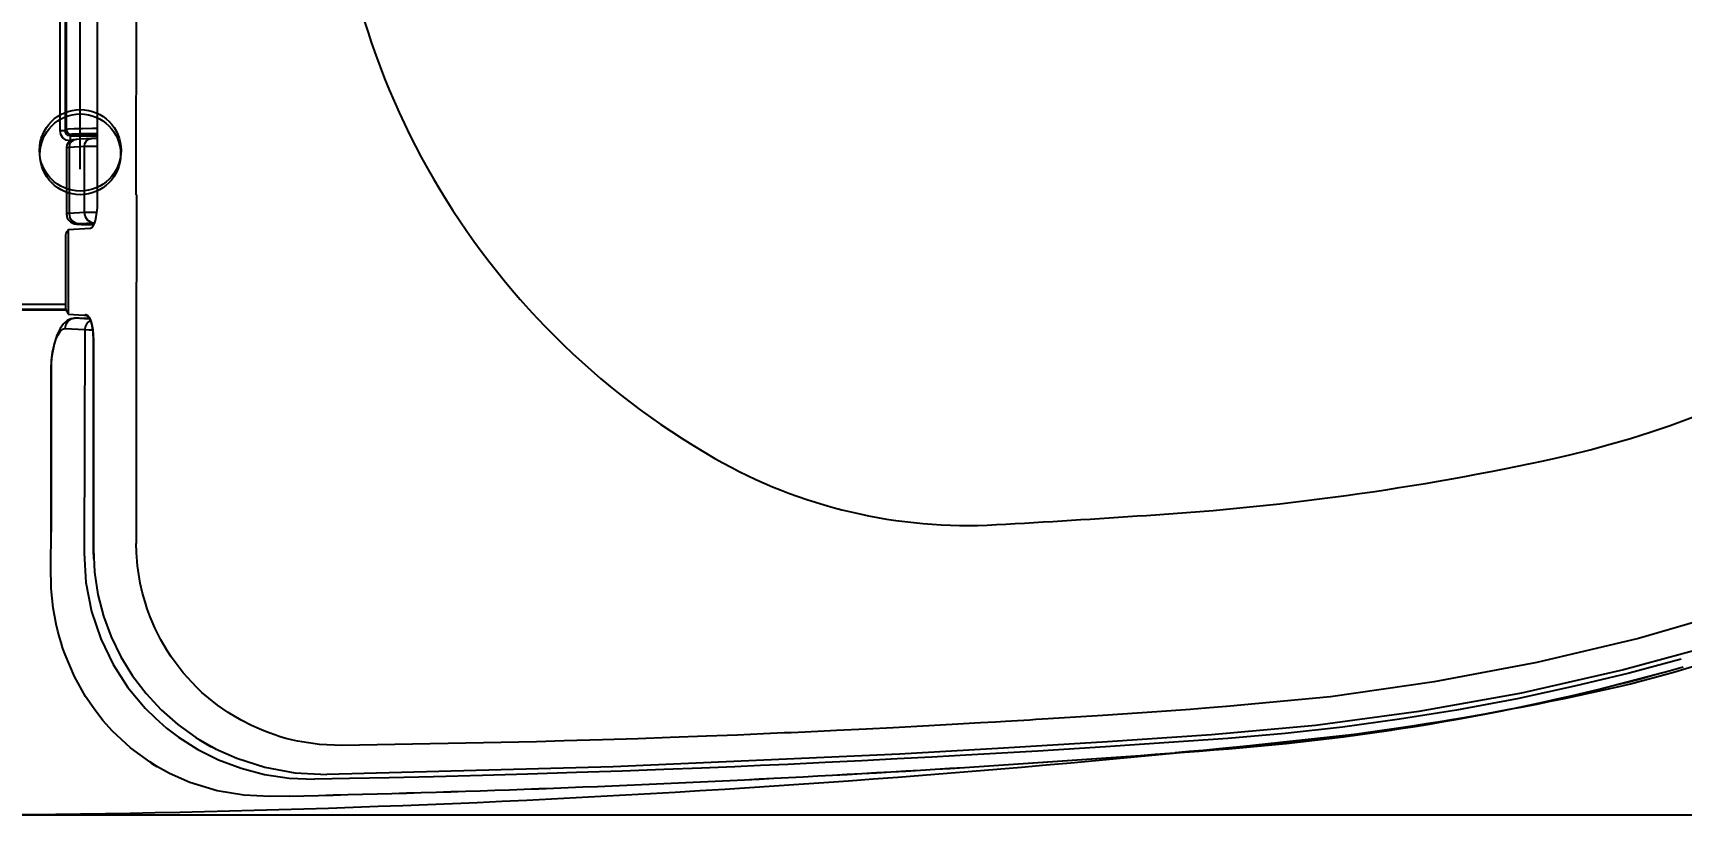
# Model space of a CAD drawing. Extents: x 3169 to 5839, y -9 to 2238.
# Drawn here: x 3646.5 to 3969.9, y 1404 to 1557.4 of the extents above; entities that cross this region are included whole.
import ezdxf

# ---------------------------------------------------------------- set-up
doc = ezdxf.new("R2010")
doc.units = 0
doc.header["$LTSCALE"] = 20
doc.header["$MEASUREMENT"] = 0
doc.layers.get('0').update_dxf_attribs({"linetype": 'CONTINUOUS'})
doc.layers.get('DEFPOINTS').update_dxf_attribs({"linetype": 'CONTINUOUS'})
doc.layers.add('1', color=1, linetype='CONTINUOUS')
doc.styles.get("Standard").update_dxf_attribs({"font": 'NanumGothic.ttf'})
doc.dimstyles.get("Standard").update_dxf_attribs({"dimtxt": 2.7, "dimasz": 2, "dimexe": 2, "dimexo": 1, "dimgap": 1.5, "dimtad": 1, "dimlfac": 10, "dimzin": 0, "dimdsep": 46, "dimtxsty": 'Standard', "dimcen": 0, "dimclrt": 2, "dimadec": 0, "dimazin": 0, "dimtfac": 1, "dimtofl": 0, "dimtmove": 0, "dimatfit": 3, "dimfxl": 0, "dimtolj": 1, "dimtzin": 0, "dimarcsym": 0})

# ---------------------------------------------------------------- blocks, each defined once
blk = doc.blocks.new('*D30')
at = {"color": 3, "lineweight": -2}
for p, q in [((3655.78, 1530.7), (3655.78, 1867.71)), ((4125.37, 1609.02), (4125.37, 1867.71)), ((3675.78, 1857.71), (4105.37, 1857.71))]:
    blk.add_line(p, q, dxfattribs=at)
at = {"color": 3}
for points in [[(3675.78, 1861.04), (3675.78, 1854.37), (3655.78, 1857.71)], [(4105.37, 1861.04), (4105.37, 1854.37), (4125.37, 1857.71)]]:
    blk.add_solid(points, dxfattribs=at)
at = {"layer": 'DEFPOINTS', "color": 0}
for p in [(4125.37, 1857.71), (4125.37, 1604.02), (3655.78, 1525.7)]:
    blk.add_point(p, dxfattribs=at)
at = {"color": 2, "insert": (3890.57, 1882.71), "char_height": 30, "attachment_point": 5}
blk.add_mtext('\\A1;470', dxfattribs=at)
blk = doc.blocks.new('2E12E')
at = {"color": 2}
for p, q in [((6815.43, 996.12), (6815.43, 1155.87)), ((6808.08, 1010.24), (6808.08, 1141.74)), ((6809.08, 1141.74), (6809.08, 1010.24)), ((6809.33, 1010.5), (6809.33, 1141.49)), ((6810.08, 1009.24), (6810.33, 1009.5)), ((6810.08, 1009.24), (6815.43, 1009.24)), ((6809.33, 1007), (6809.33, 993.82)), ((6809.85, 1006.99), (6812.86, 1007.17)), ((6809.85, 1006.99), (6809.85, 993.99)), ((6814.21, 1008.67), (6811.19, 1008.49)), ((6812.86, 994.17), (6812.86, 1007.17)), ((6812.86, 994.17), (6809.85, 993.99)), ((6809.69, 990.86), (6814.04, 991.12)), ((6809.69, 990.86), (6809.69, 974.22)), ((6811.77, 991.99), (6814.78, 992.17)), ((6809.15, 989.6), (6809.15, 975.48)), ((6780.79, 976.17), (6809.15, 976.17)), ((6809.23, 975.17), (6780.79, 975.17)), ((6809.28, 974.98), (6787.18, 974.98)), ((6809.69, 974.22), (6812.84, 974.04)), ((6811.32, 973.43), (6810.92, 973.43)), ((6811.39, 973.43), (6810.96, 973.43)), ((6806.3, 963.44), (6806.3, 931.43)), ((6853.02, 879.66), (6853.02, 879.66))]:
    blk.add_line(p, q, dxfattribs=at)
for points in [[(6823.05, 997.63), (6823.09, 1036.81), (6823.1, 1075.99)], [(7130.33, 908.62), (7114.88, 904.41), (7094.92, 899.87), (7074.77, 896.22), (7054.47, 893.51), (7034.08, 891.68), (7013.67, 890.31), (6993.26, 889.03), (6972.84, 887.88), (6916.66, 885.41), (6860.43, 883.9)], [(7133.64, 915.14), (7117.88, 910.6), (7097.9, 905.87), (7077.73, 902.04), (7057.41, 899.16), (7037, 897.21)], [(6808.08, 1010.24), (6808.45, 1010.24), (6808.78, 1010.24), (6808.99, 1010.24), (6809.08, 1010.24)], [(6810.08, 1008.24), (6809.31, 1008.39), (6808.66, 1008.83), (6808.23, 1009.48), (6808.08, 1010.24)], [(6809.33, 1010.5), (6809.08, 1010.24)], [(6810.08, 1009.24), (6809.69, 1009.32), (6809.37, 1009.53), (6809.15, 1009.86), (6809.08, 1010.24)], [(6815.42, 1010.68), (6814.43, 1010.66), (6812.49, 1010.63), (6810.88, 1010.59), (6809.77, 1010.55), (6809.33, 1010.5)], [(6810.33, 1009.5), (6809.95, 1009.57), (6809.62, 1009.79), (6809.41, 1010.11), (6809.33, 1010.5)], [(6810.08, 1009.24), (6810.08, 1009.16), (6810.08, 1008.94), (6810.08, 1008.62), (6810.08, 1008.24)], [(6811.2, 1008.49), (6810.93, 1008.47), (6810.66, 1008.44), (6810.46, 1008.4), (6810.27, 1008.33), (6810.01, 1008.2), (6809.69, 1007.91), (6809.43, 1007.48), (6809.33, 1006.94), (6809.33, 1006.93)], [(6809.33, 1006.93), (6809.85, 1006.99)], [(6811.29, 1008.49), (6810.74, 1008.38), (6810.27, 1008.05), (6809.96, 1007.57), (6809.85, 1006.99)], [(6812.86, 1007.17), (6812.97, 1007.75), (6813.28, 1008.24), (6813.75, 1008.56), (6814.3, 1008.67)], [(6812.86, 1007.17), (6813.66, 1007.2), (6814, 1007.2), (6814.19, 1007.21), (6815.33, 1007.22), (6815.44, 1007.22)], [(6815.42, 1008.71), (6815.3, 1008.71), (6814.7, 1008.69), (6814.3, 1008.67)], [(6823.06, 997.63), (6823.04, 963.43), (6823.02, 929.24)], [(6809.33, 993.94), (6809.33, 993.86), (6809.49, 993.14), (6809.79, 992.65), (6810.15, 992.32), (6810.48, 992.12), (6810.74, 992.02), (6810.91, 991.97), (6811.07, 991.94), (6811.28, 991.91), (6811.64, 991.88), (6812.32, 991.85), (6812.74, 991.84)], [(6809.85, 993.99), (6810, 993.23), (6810.42, 992.58), (6811.04, 992.14), (6811.77, 991.99)], [(6815.28, 994.21), (6814.47, 994.2), (6813.52, 994.19), (6812.86, 994.17)], [(6812.84, 974.04), (6813.16, 974.17), (6813.48, 974.05), (6813.8, 973.67), (6814.08, 973.05), (6814.31, 972.23), (6814.49, 971.25), (6814.6, 970.17), (6814.63, 969.04)], [(6812.84, 974.04), (6813.29, 973.97), (6813.68, 973.63), (6814, 973.07), (6814.24, 972.36), (6814.53, 970.7), (6814.59, 968.98)], [(6810.9, 973.42), (6810.18, 973.32), (6809.47, 972.99), (6808.79, 972.36), (6808.13, 971.42), (6807.48, 970.1), (6806.9, 968.34), (6806.48, 966.08), (6806.35, 964.76), (6806.31, 963.34)], [(6806.34, 963.43), (6806.41, 965.18), (6806.62, 966.77), (6806.92, 968.14), (6807.28, 969.26), (6807.69, 970.14), (6808.12, 970.83), (6808.57, 971.29), (6809.04, 971.43)], [(6810.96, 973.43), (6810.23, 973.27), (6809.61, 972.84), (6809.19, 972.19), (6809.04, 971.43)], [(6809.04, 971.43), (6812.97, 971.19)], [(6810.93, 973.43), (6810.96, 973.43)], [(6813.89, 973.25), (6810.96, 973.43)], [(6811.51, 973.42), (6811.3, 973.42)], [(6812.97, 971.19), (6812.81, 927.34)], [(6812.97, 971.19), (6813.77, 971.17), (6814.4, 971.16)], [(6814.59, 969.06), (6814.59, 964.54), (6814.59, 958.92), (6814.59, 952.43), (6814.59, 945.09), (6814.59, 936.87), (6814.59, 928.06)], [(6814.59, 969.04), (6814.59, 969.04), (6814.63, 969.04)], [(6814.63, 969.04), (6814.64, 967.5), (6814.64, 965.85), (6814.65, 964.09), (6814.65, 962.22), (6814.65, 960.24), (6814.65, 958.15), (6814.65, 956.88), (6814.65, 955.84), (6814.64, 954.25), (6814.64, 952.13), (6814.63, 950.33), (6814.63, 948.84), (6814.63, 947.41), (6814.63, 946.04), (6814.63, 943.88), (6814.63, 941.44), (6814.63, 938.64), (6814.63, 935.23), (6814.63, 931.94), (6814.63, 929.54), (6814.63, 928.04)], [(6806.31, 963.43), (6806.3, 963.43), (6806.31, 963.43)], [(6806.31, 963.43), (6806.34, 963.43)], [(6806.34, 963.43), (6806.34, 931.43)], [(6806.26, 924.79), (6806.34, 931.43)], [(6806.3, 931.43), (6806.3, 931.43), (6806.34, 931.43)], [(6863.4, 889.58), (6859, 889.77), (6854.66, 890.44), (6853.53, 890.7), (6852.42, 890.98), (6851.31, 891.31), (6850.21, 891.66), (6849.13, 892.05), (6848.05, 892.46), (6847.15, 892.84), (6845.66, 893.51), (6843.61, 894.55), (6841.08, 896.05), (6838.97, 897.51), (6837.27, 898.84), (6835.94, 900), (6834.95, 900.93), (6832.27, 903.83), (6829.91, 906.97), (6829.19, 908.07), (6828.51, 909.19), (6827.87, 910.34), (6827.26, 911.5), (6826.7, 912.69), (6826.18, 913.89), (6825.79, 914.85), (6825.21, 916.41), (6824.76, 917.79), (6824.29, 919.45), (6823.83, 921.41), (6823.28, 924.85), (6823.06, 927.47), (6823.02, 929.24)], [(6812.81, 927.34), (6813.17, 921.54), (6814.26, 915.89), (6816.07, 910.48), (6818.5, 905.45), (6821.41, 900.95), (6824.78, 896.92), (6826.8, 894.91), (6828.98, 893.01), (6831.32, 891.23), (6835.11, 888.82), (6839.21, 886.76), (6843.6, 885.11), (6848.23, 883.9), (6853.08, 883.17), (6858.08, 882.97)], [(6814.63, 928.04), (6814.59, 928.04), (6814.59, 928.04)], [(6814.59, 928.03), (6814.63, 926.16)], [(6814.63, 928.04), (6814.86, 923.6), (6815.52, 919.23), (6816.62, 914.98), (6818.12, 910.88), (6820.02, 906.97), (6822.3, 903.25), (6824.96, 899.77), (6827.96, 896.55), (6831.18, 893.72), (6834.74, 891.17), (6837.81, 889.35)], [(6827.21, 885.4), (6825.68, 886.35), (6821.92, 889.12), (6818.38, 892.41), (6816.51, 894.5), (6814.75, 896.75), (6813.11, 899.18), (6810.9, 903.13), (6809.06, 907.44), (6808.83, 908.07), (6808.58, 908.84), (6808.29, 909.76), (6807.98, 910.82), (6807.66, 912.02), (6807.34, 913.38), (6806.76, 916.57), (6806.35, 920.37), (6806.26, 924.79)], [(7126.2, 906.5), (7116.05, 903.79), (7105.32, 901.2), (7094.01, 898.76), (7082.12, 896.52), (7070.96, 894.72), (7059.76, 893.19), (7048.52, 891.95), (7037.25, 890.98)], [(7037, 897.21), (7035.29, 897.08), (7032.9, 896.89), (7029.84, 896.67), (7026.13, 896.39), (7023.33, 896.2), (7012.72, 895.48), (7002.01, 894.79), (7000.81, 894.72), (6999.61, 894.65), (6998.41, 894.58), (6997.21, 894.51), (6996.01, 894.44), (6994.82, 894.37), (6993.62, 894.3), (6991.67, 894.18), (6988.74, 894.01), (6984.27, 893.76), (6978.55, 893.44), (6971.58, 893.06), (6966.3, 892.79), (6960.47, 892.5), (6959.26, 892.45), (6958.03, 892.39), (6956.78, 892.33), (6955.51, 892.27), (6954.22, 892.21), (6952.91, 892.15), (6951.57, 892.09), (6950.22, 892.03), (6946.13, 891.85), (6941.04, 891.63), (6934.93, 891.39), (6927.81, 891.12), (6921.5, 890.9), (6914.57, 890.68), (6907.01, 890.46), (6901.6, 890.31), (6863.4, 889.58)], [(6835.34, 890.75), (6837.64, 889.41), (6837.78, 889.34)], [(7037.25, 890.98), (7025.7, 890.16), (7013.28, 889.33), (6999.99, 888.49), (6985.84, 887.66), (6979.2, 887.29), (6972.39, 886.93), (6965.41, 886.57), (6958.25, 886.22), (6950.91, 885.88), (6945.54, 885.64), (6940.54, 885.42), (6933.96, 885.15), (6926.59, 884.86), (6918.42, 884.56), (6909.44, 884.26), (6899.91, 883.96), (6891, 883.7), (6881.37, 883.46), (6872.67, 883.26), (6864.91, 883.1), (6858.08, 882.97)], [(6837.81, 889.35), (6838.6, 888.93), (6842.76, 887.06), (6848.24, 885.3), (6854.16, 884.21), (6860.43, 883.9)], [(6825.9, 886.18), (6826.64, 885.72), (6827.1, 885.44)], [(6849.28, 879.6), (6844.16, 879.82), (6838.89, 880.71), (6833.56, 882.34), (6829.58, 884.1), (6827.21, 885.4)], [(6849.27, 879.6), (6849.27, 879.6), (6849.28, 879.6)], [(6853.02, 879.66), (6849.28, 879.6)]]:
    blk.add_lwpolyline(points, dxfattribs=at)
for centre, radius, start, end in [((7001.63, 1343.43), 455.89, 274.5013, 285.9127), ((7001.63, 1343.43), 455.88, 274.5013, 285.9127), ((6780.97, 4146.46), 3267.59, 271.2635, 274.50126), ((6780.97, 4146.46), 3267.6, 271.2635, 274.50126)]:
    blk.add_arc(centre, radius, start, end, dxfattribs=at)
for centre, major_axis, ratio, start_param, end_param in [((6822.83, 1009.49), (-12.5, 0), 0.017452, 6.234874, 6.265942), ((6822.83, 1009.49), (-12.5, 0), 0.017452, 5.345455, 6.234874), ((6814.78, 994.17), (0.12, -2), 0.961133, 4.653947, 6.219937), ((6814.01, 996.12), (0, 5), 0.284012, 3.158327, 4.711911), ((6822.83, 991.93), (-11.5, 0), 0.01745, 6.003965, 6.78965), ((6820.64, 991.91), (-9, 0), 0.017453, 0.50647, 0.824227), ((6823.19, 991.96), (-12.75, 0), 0.017453, 0.824211, 0.844948), ((6818.63, 992.15), (-4, 0), 0.017451, 5.922161, 6.00399), ((6814.89, 971.19), (-0.12, -2), 0.96113, 3.673143, 4.77082)]:
    blk.add_ellipse(centre, major_axis=major_axis, ratio=ratio, start_param=start_param, end_param=end_param, dxfattribs=at)
for points, knots in [([(6811.33, 1009.49), (6811.33, 1009.51), (6811.49, 1009.53), (6812.17, 1009.57), (6812.83, 1009.59), (6813.14, 1009.6)], [0, 0, 0, 0, 0.0666667, 0.1333333, 0.1812458, 0.1812458, 0.1812458, 0.1812458]), ([(6811.83, 1009.43), (6811.73, 1009.44), (6811.45, 1009.46), (6811.33, 1009.48), (6811.33, 1009.49)], [0.90607494, 0.90607494, 0.90607494, 0.90607494, 0.93333333, 1, 1, 1, 1]), ([(6813.41, 1009.38), (6812.99, 1009.39), (6812.39, 1009.41), (6811.97, 1009.43), (6811.83, 1009.43)], [0.80616387, 0.80616387, 0.80616387, 0.80616387, 0.86666667, 0.90607494, 0.90607494, 0.90607494, 0.90607494]), ([(6813.14, 1009.6), (6813.26, 1009.6), (6813.83, 1009.62), (6814.6, 1009.63), (6815.29, 1009.64), (6815.38, 1009.65)], [0.18124579, 0.18124579, 0.18124579, 0.18124579, 0.2, 0.26666667, 0.2764965, 0.2764965, 0.2764965, 0.2764965]), ([(6815.38, 1009.34), (6815.3, 1009.34), (6814.62, 1009.35), (6813.96, 1009.36), (6813.45, 1009.38), (6813.41, 1009.38)], [0.7247645, 0.7247645, 0.7247645, 0.7247645, 0.73333333, 0.8, 0.80616387, 0.80616387, 0.80616387, 0.80616387]), ([(6813.78, 973.38), (6813.58, 973.38), (6812.67, 973.39), (6811.9, 973.41), (6811.39, 973.43)], [0.742861, 0.742861, 0.742861, 0.742861, 0.8, 1, 1, 1, 1])]:
    blk.add_open_spline(points, degree=3, knots=knots, dxfattribs=at)
for points in [[(6809.85, 993.99), (6809.74, 993.98), (6809.54, 993.97), (6809.37, 993.95), (6809.33, 993.94), (6809.33, 993.93)], [(6809.69, 990.86), (6809.57, 990.69), (6809.37, 990.37), (6809.19, 989.95), (6809.15, 989.71), (6809.15, 989.6)], [(6809.15, 975.48), (6809.15, 975.37), (6809.19, 975.13), (6809.37, 974.72), (6809.57, 974.39), (6809.69, 974.22)]]:
    blk.add_open_spline(points, degree=3, dxfattribs=at)
blk = doc.blocks.new('*D23')
at = {"layer": '1', "color": 3, "lineweight": -2}
for p, q in [((3607.33, 1804.02), (4258.49, 1804.02)), ((4248.49, 1784.02), (4248.49, 1629.02)), ((4248.49, 1424.02), (4248.49, 1579.02)), ((3607.33, 1404.02), (4258.49, 1404.02))]:
    blk.add_line(p, q, dxfattribs=at)
at = {"layer": '1', "color": 3}
for points in [[(4245.16, 1784.02), (4251.83, 1784.02), (4248.49, 1804.02)], [(4245.16, 1424.02), (4251.83, 1424.02), (4248.49, 1404.02)]]:
    blk.add_solid(points, dxfattribs=at)
at = {"layer": 'DEFPOINTS', "color": 0}
for p in [(3602.33, 1804.02), (3602.33, 1404.02), (4248.49, 1404.02)]:
    blk.add_point(p, dxfattribs=at)
at = {"layer": '1', "color": 2, "insert": (4248.49, 1604.02), "char_height": 30, "attachment_point": 5}
blk.add_mtext('\\A1;400', dxfattribs=at)

msp = doc.modelspace()

# ---------------------------------------------------------------- linework, layer by layer
at = {"color": 7, "linetype": 'Continuous'}
msp.add_circle((3655.7821, 1534.4231), 8, dxfattribs=at)
msp.add_circle((3655.7821, 1533.6231), 7.92)
for centre, radius, start, end in [((3854.6841, 1604.02311), 149.82, 180, 240.2443802), ((3898.46073, 1678.9331), 210.25676, 283.6565167, 319.2942932), ((3895.23353, 1685.65671), 264, 283.7132476, 314.9356869), ((3829.89879, 1560.6677), 99.88, 240.2443802, 273.2532836), ((3832.42204, 1988.50337), 526.74233, 273.5511598, 282.686416), ((3668.04309, 4408.1541), 2951.96276, 273.25328356, 273.82659461), ((3829.45479, 1994.81065), 580.01093, 274.07255729, 282.78609877), ((3620.30097, 3984.09779), 2580.13727, 269.60095956, 276.51659126)]:
    msp.add_arc(centre, radius, start, end)

# ---------------------------------------------------------------- block references
msp.add_blockref('2E12E', (-3156.26382, 528.03096))

# ---------------------------------------------------------------- dimensions: what is measured, and where the dimension line sits
dim = msp.add_linear_dim(base=(4125.3661, 1857.7082), p1=(3655.7821, 1525.7031), p2=(4125.3661, 1604.02309), text='470', dimstyle='Standard', override={"dimtxt": 30, "dimasz": 20, "dimexe": 10, "dimexo": 5, "dimgap": 10, "dimdec": 4, "dimlfac": 1, "dimrnd": 0.5, "dimzin": 8, "dimclrd": 3, "dimclre": 3, "dimtdec": 4})
dim.commit()
dim.dimension.update_dxf_attribs({"geometry": '*D30', "text_midpoint": (3890.5741, 1882.7082)})
at = {"layer": '1'}
dim = msp.add_linear_dim(base=(4248.49385, 1404.0231), p1=(3602.33157, 1804.0231), p2=(3602.33157, 1404.0231), angle=90, text='400', dimstyle='Standard', override={"dimtxt": 30, "dimasz": 20, "dimexe": 10, "dimexo": 5, "dimgap": 10, "dimtih": 1, "dimtoh": 1, "dimdec": 0, "dimlfac": 1, "dimrnd": 0.5, "dimzin": 8, "dimclrd": 3, "dimclre": 3, "dimtdec": 0, "dimarcsym": 1}, dxfattribs=at)
dim.commit()
dim.dimension.update_dxf_attribs({"geometry": '*D23', "text_midpoint": (4248.49385, 1604.0231)})

doc.saveas('drawing.dxf')
